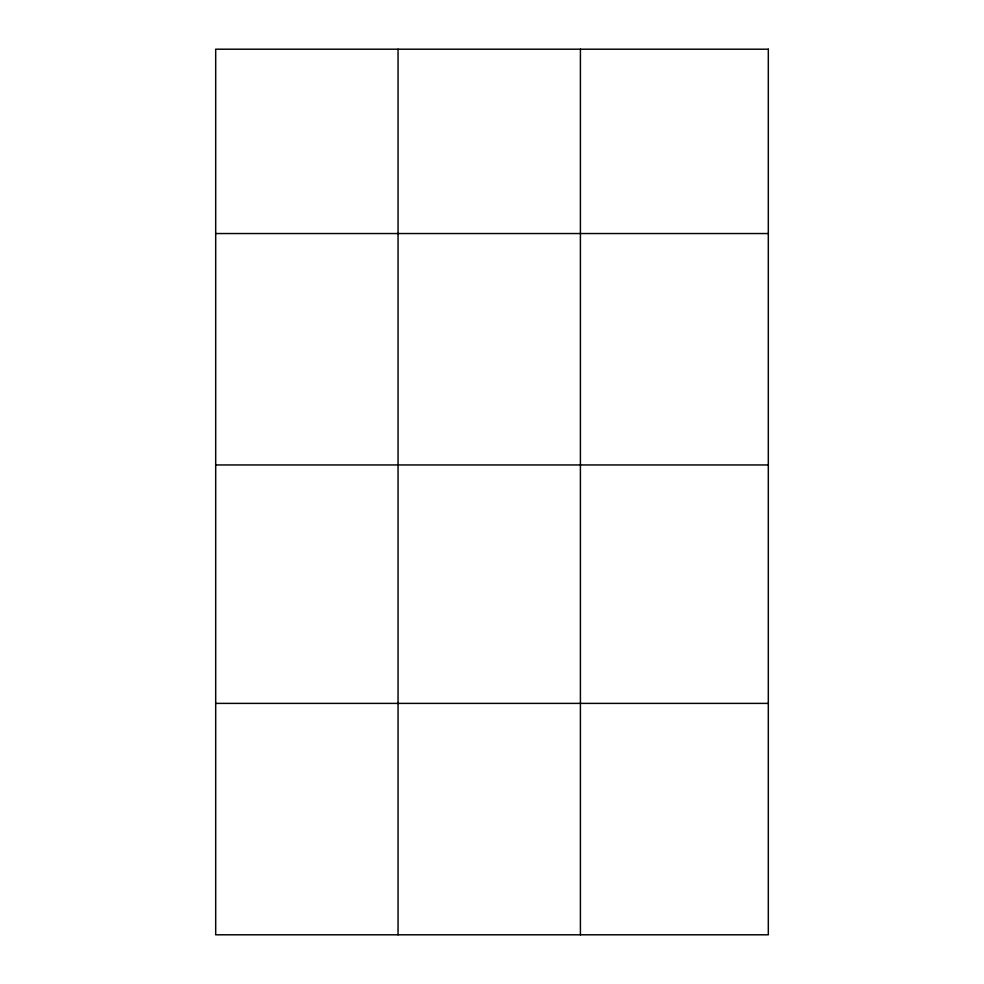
<?xml version="1.0" encoding="UTF-8"?>
<svg xmlns="http://www.w3.org/2000/svg" width="984" height="984" viewBox="0 0 984 984"><rect width="100%" height="100%" fill="white"/><g stroke="black" fill="none" stroke-linecap="round" stroke-linejoin="round"><path stroke-width="1.48" d="M215.693 233.54L768.307 233.54M215.693 464.952L768.307 464.952M215.693 703.388L768.307 703.388M580.412 49.2L580.412 934.8M398.053 49.2L398.053 934.8M768.307 49.2L215.693 49.2L215.693 934.8L768.307 934.8L768.307 49.2"/></g></svg>
